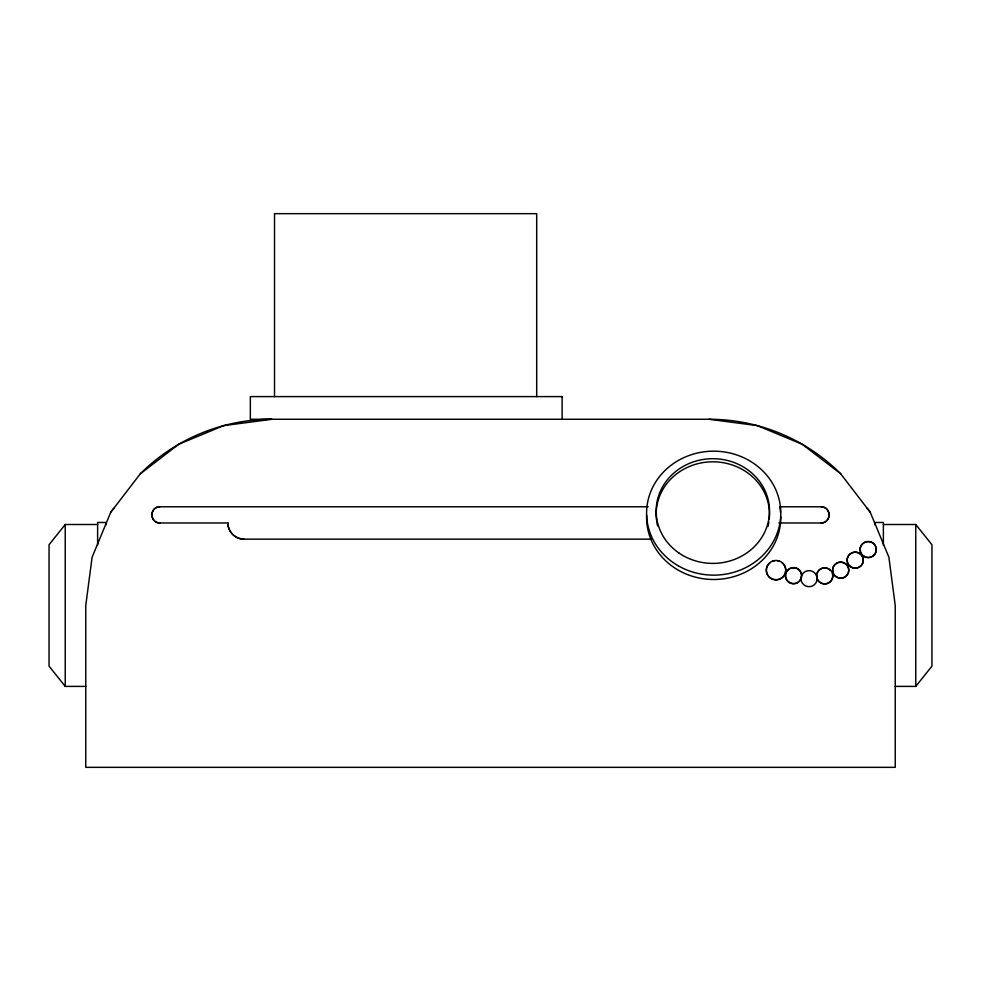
<?xml version="1.0" encoding="UTF-8"?>
<svg xmlns="http://www.w3.org/2000/svg" width="981" height="981" viewBox="0 0 981 981"><rect width="100%" height="100%" fill="white"/><g stroke="black" fill="none" stroke-linecap="round" stroke-linejoin="round"><path stroke-width="1.47" d="M816.609 575.994L816.879 573.701A8.093 8.02 0 0 1 828.749 568.821A8.093 8.02 0 0 1 830.429 581.451A8.093 8.02 0 0 1 817.688 579.796L816.621 575.933M816.879 580.507L816.879 576.362M801.563 576.877L800.999 578.888A8.093 8.02 0 0 1 788.037 581.672A8.093 8.02 0 0 1 789.84 568.649A8.093 8.02 0 0 1 801.575 574.78M802.053 574.425L800.999 578.888L801.575 574.559A8.093 8.02 0 0 0 789.84 568.428A8.093 8.02 0 0 0 788.037 581.463A8.093 8.02 0 0 0 800.999 578.68L801.244 580.727A8.093 8.02 0 0 0 816.879 580.727M110.706 512.352L140.295 473.798L178.849 444.209L223.754 425.607L271.945 419.267A186.182 186.182 0 0 0 140.295 473.798M97.622 524.504L65.237 524.504L49.05 544.737L49.05 666.16L65.237 686.393L85.85 686.393M895.15 686.393L915.764 686.393L931.95 666.16L931.95 544.737L915.764 524.504L883.378 524.504M113.808 508.305L111.012 511.616L92.104 557.257L85.764 605.449L85.764 767.338L895.236 767.338L895.236 605.449L888.896 557.257L869.988 511.616L867.192 508.305M648.159 506.785L159.878 506.785C149.48 506.392 149.48 523.364 159.878 522.971L227.874 522.971A16.186 16.186 0 0 0 244.061 539.158L651.225 539.158M778.816 522.971L821.122 522.971C831.52 523.364 831.52 506.392 821.122 506.785L779.797 506.785M562.334 419.267L709.055 419.267L757.246 425.607L802.151 444.209L840.705 473.798L870.294 512.352M244.061 539.158C235.403 539.219 227.825 531.641 227.874 522.971M816.069 574.425L816.879 576.57M817.148 578.704L817.688 580.004A8.093 8.02 0 0 0 832.526 573.91M915.764 524.504L915.764 686.393M883.378 545.35L883.378 522.481L875.285 522.481L875.285 525.301M536.693 396.606L536.693 213.662L274.521 213.662L274.521 396.606M105.715 525.301L105.715 522.481L97.622 522.481L97.622 545.35M65.237 524.504L65.237 686.393M816.879 573.91A8.093 8.02 0 0 1 830.429 570.317M802.053 574.633A8.093 8.02 0 0 1 816.069 574.633M780.778 516.791A67.1 61.987 0 0 1 712.856 579.489A67.1 61.987 0 0 1 646.638 515.27M779.711 506.49A67.1 61.987 0 0 1 780.545 512.364M781.882 562.591A9.712 9.626 0 0 1 783.255 576.73A9.712 9.626 0 0 1 768.932 576.853A9.712 9.626 0 0 1 770.06 562.689M772.243 561.414A9.712 9.626 0 0 1 774.683 560.752M777.222 560.727A9.712 9.626 0 0 1 779.674 561.353M768.846 522.039A56.665 52.349 0 0 1 767.89 526.527M657.613 525.902A56.665 52.349 0 0 1 656.718 521.426M656.51 519.93A56.665 52.349 0 0 1 712.353 461.806A56.665 52.349 0 0 1 769.251 519.035M821.122 506.785A8.093 8.093 0 0 1 829.215 514.878A8.093 8.093 0 0 1 821.122 522.971M709.055 419.267A186.182 186.182 0 0 1 840.705 473.798M159.878 522.971A8.093 8.093 0 0 1 151.785 514.878A8.093 8.093 0 0 1 159.878 506.785M860.386 547.582L860.104 549.654A8.093 8.02 0 0 0 868.197 557.686A8.093 8.02 0 0 0 876.303 549.654L876.021 547.582A8.093 8.02 0 0 0 860.386 547.582M562.138 396.606L250.339 396.606L250.339 419.267L562.138 419.267L562.138 396.606M678.067 565.694A67.1 61.987 0 0 0 780.741 515.393A67.1 61.987 0 0 0 682.249 458.397A67.1 61.987 0 0 0 678.067 565.694M678.717 552.855A56.665 52.349 0 0 0 769.067 517.441A56.665 52.349 0 0 0 690.698 462.86A56.665 52.349 0 0 0 678.717 552.855M770.183 577.76A9.712 9.626 0 0 0 785.671 571.249A9.712 9.626 0 0 0 772.243 561.206A9.712 9.626 0 0 0 770.183 577.76M836.634 577.233A8.093 8.02 0 0 0 848.786 570.28A8.093 8.02 0 0 0 836.634 563.339A8.093 8.02 0 0 0 836.634 577.233M836.634 577.024A8.093 8.02 0 0 0 848.786 570.071A8.093 8.02 0 0 0 836.634 563.119A8.093 8.02 0 0 0 836.634 577.024M850.331 566.675A8.093 8.02 0 0 0 863.243 561.279A8.093 8.02 0 0 0 852.072 552.879A8.093 8.02 0 0 0 850.331 566.675M864.151 556.399A8.093 8.02 0 0 0 876.303 549.446A8.093 8.02 0 0 0 864.151 542.493A8.093 8.02 0 0 0 864.151 556.399M850.331 566.466A8.093 8.02 0 0 0 863.243 561.058A8.093 8.02 0 0 0 852.072 552.671A8.093 8.02 0 0 0 850.331 566.466"/></g></svg>
